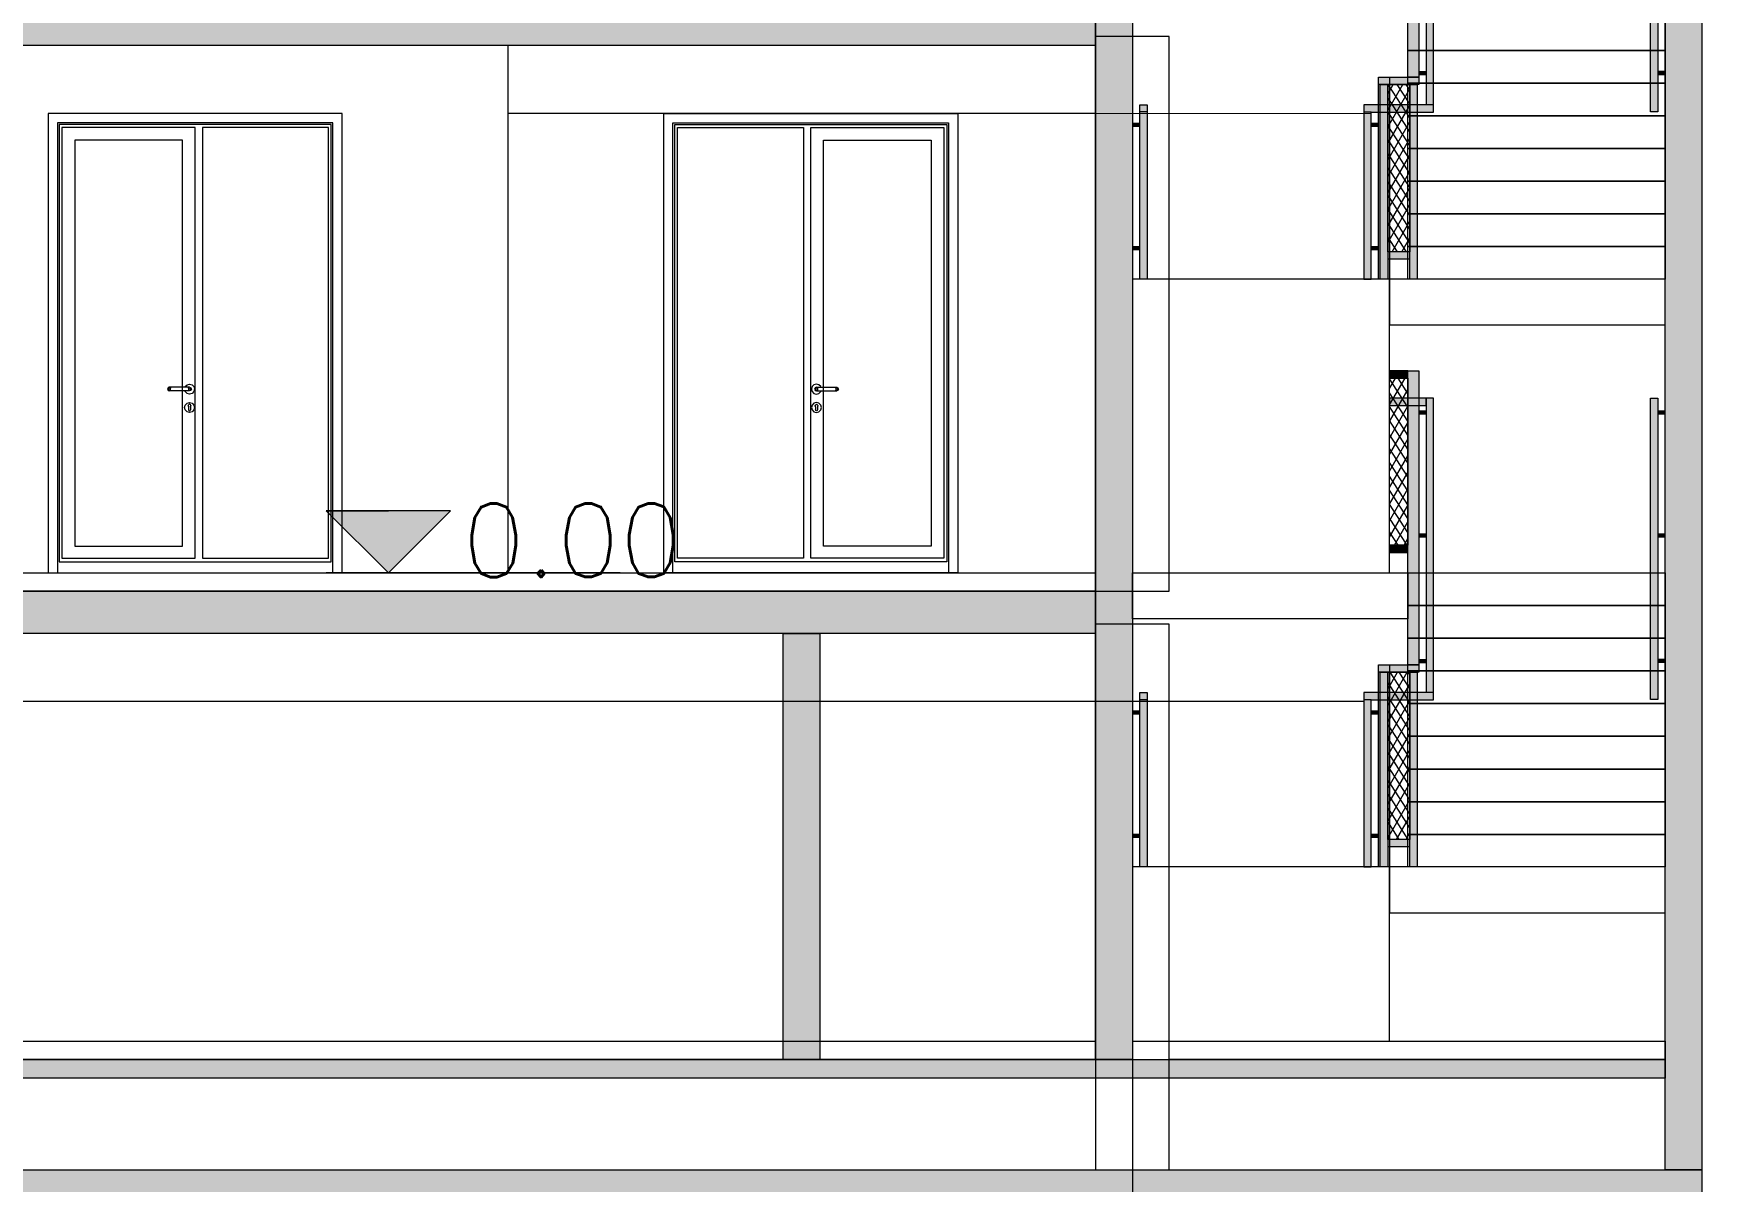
# Model space of a CAD drawing. Header units: millimetres. Extents: x 476244520 to 476657119, y 4620824743 to 4621446928.
# Drawn here: x 476613079 to 476622253, y 4621120458 to 4621126705 of the extents above; entities that cross this region are included whole.
import ezdxf

# ---------------------------------------------------------------- set-up
doc = ezdxf.new("R2010")
doc.units = ezdxf.units.MM
doc.header["$MEASUREMENT"] = 0
for name, color, linetype, lineweight in [('0_0 Architecture_Pen_No__7', 7, 'Continuous', 0), ('0_0 Architecture_Pen_No__8', 8, 'Continuous', 0), ('0_Pen_No__1_Pen_No__250', 7, 'Continuous', 0), ('0_Pen_No__250_Pen_No__142', 142, 'Continuous', 0), ('2D Drafting - General_Pen_No__250_Pen_No__7', 7, 'Continuous', 0), ('2D Drafting - General_Pen_No__7_Pen_No__253', 252, 'Continuous', 0), ('Dimensioning - General_Pen_No__142', 142, 'Continuous', 0), ('gegmebi_Pen_No__7_Pen_No__250', 7, 'Continuous', 0), ('New_0_Pen_No__42_Pen_No__250_Pen_No__250', 7, 'Continuous', 0), ('New_2D Drafting - General_Pen_No__1', 1, 'Continuous', 0), ('New_2D Drafting - General_Pen_No__250_Pen_No__154', 154, 'Continuous', 0), ('New_2D Drafting - General_Pen_No__250_Pen_No__7', 7, 'Continuous', 0), ('New_2D Drafting - General_Pen_No__4', 7, 'Continuous', 0), ('New_gegmebi_Pen_No__7_Pen_No__4', 7, 'Continuous', 0), ('New_Structural - Bearing_Pen_No__250', 7, 'Continuous', 0), ('New_Structural - Bearing_Pen_No__253', 252, 'Continuous', 0), ('zoma_Pen_No__142', 142, 'Continuous', 0), ('zoma_Pen_No__1_Pen_No__142', 142, 'Continuous', 0), ('zoma_Pen_No__5_Pen_No__5_Pen_No__142', 142, 'Continuous', 0)]:
    doc.layers.add(name, color=color, linetype=linetype, lineweight=lineweight)
doc.layers.add('Dimensioning - General', color=7, linetype='Continuous')
doc.layers.add('zoma', color=7, linetype='Continuous')
doc.layers.add('New_gegmebi_Pen_No__7_Pen_No__252', color=7, linetype='Continuous', lineweight=0, true_color=0x666666)
doc.styles.add('GENERATED_STYLE_2', font='arial.ttf')
doc.dimstyles.new('GENERATED_STYLE__1', dxfattribs={"dimtxt": 200, "dimasz": 64.421331, "dimexe": 0.18, "dimexo": 3, "dimgap": 0.09, "dimtad": 1, "dimtih": 1, "dimtoh": 1, "dimlfac": 0.001, "dimzin": 0, "dimdsep": 46, "dimtxsty": 'GENERATED_STYLE_2', "dimblk": 'ARROWHEAD_2', "dimblk1": 'ARROWHEAD_2', "dimblk2": 'ARROWHEAD_2', "dimcen": 0.09, "dimclrd": 142, "dimclre": 142, "dimclrt": 142, "dimadec": 0, "dimazin": 0, "dimtfac": 1, "dimtdec": 4, "dimtmove": 0, "dimatfit": 3, "dimfxl": 1, "dimtolj": 1, "dimtzin": 0, "dimarcsym": 0})
doc.dimstyles.new('GENERATED_STYLE__13', dxfattribs={"dimtxt": 100, "dimasz": 68.640772, "dimexe": 0.18, "dimexo": 0.0625, "dimgap": 0.09, "dimtad": 1, "dimlfac": 0.001, "dimzin": 0, "dimdsep": 46, "dimtxsty": 'GENERATED_STYLE_2', "dimblk": 'ARROWHEAD_2', "dimblk1": 'ARROWHEAD_2', "dimblk2": 'ARROWHEAD_2', "dimcen": 0.09, "dimse1": 1, "dimse2": 1, "dimclrd": 142, "dimclre": 142, "dimclrt": 142, "dimadec": 0, "dimazin": 0, "dimtfac": 1, "dimtdec": 4, "dimtmove": 0, "dimatfit": 3, "dimfxl": 1, "dimtolj": 1, "dimtzin": 0, "dimarcsym": 0})
pattern_1 = [(60, (476844527.15, 4621385791.044), (-38.971143, 22.5), []), (122.833095, (476844527.15, 4621385791.044), (36.8060797, 18.75), [])]

# ---------------------------------------------------------------- blocks, each defined once
blk = doc.blocks.new('*D579', base_point=(476844527.1, 4621385791))
at = {"layer": 'Dimensioning - General_Pen_No__142', "color": 142, "linetype": 'Continuous', "lineweight": 0, "transparency": 16777216}
for p, q in [((476612499.2, 4621126997), (476612589.5, 4621126944.9)), ((476612544.4, 4621123769.9), (476612544.4, 4621126970.9)), ((476612499.2, 4621123796), (476612589.5, 4621123743.9)), ((476612544.4, 4621123725.8), (476612544.4, 4621123769.9))]:
    blk.add_line(p, q, dxfattribs=at)
at = {"layer": 'Dimensioning - General_Pen_No__142', "color": 142, "lineweight": 0, "transparency": 16777216, "insert": (476612524.4, 4621125237.4), "char_height": 100, "attachment_point": 7, "rotation": 90, "style": 'GENERATED_STYLE_2'}
blk.add_mtext('\\A1;{\\pql;\\fArial CYR|b0|i0|c204|p34;3.20}', dxfattribs=at)
blk = doc.blocks.new('ARROWHEAD_2')
at = {"color": 0, "linetype": 'Continuous', "lineweight": 0}
for p, q in [((0, 0), (-1, 0)), ((-0.38, -0.66), (0.38, 0.66))]:
    blk.add_line(p, q, dxfattribs=at)
blk = doc.blocks.new('*D693', base_point=(476844527.1, 4621385791))
at = {"layer": 'zoma_Pen_No__142', "color": 142, "linetype": 'Continuous', "lineweight": 0, "transparency": 16777216}
for p, q in [((476612383.3, 4621118117.3), (476612334.4, 4621118032.6)), ((476612358.8, 4621118011.4), (476612358.8, 4621118138.5)), ((476618883.3, 4621118117.3), (476618834.4, 4621118032.6)), ((476618858.8, 4621118011.4), (476618858.8, 4621118138.5)), ((476612358.8, 4621118075), (476618858.8, 4621118075))]:
    blk.add_line(p, q, dxfattribs=at)
at = {"layer": 'zoma_Pen_No__142', "color": 142, "lineweight": 0, "transparency": 16777216, "char_height": 200, "attachment_point": 7, "style": 'GENERATED_STYLE_2'}
for s, insert in [('\\A1;{\\pql;\\fArial CYR|b0|i0|c204|p34;6.50}', (476615342.8, 4621118115)), ('\\A1;{\\pql;\\fArial CYR|b0|i0|c204|p34;0.40}', (476618302.2, 4621118115))]:
    blk.add_mtext(s, dxfattribs=dict(at, insert=insert))
blk = doc.blocks.new('*D694', base_point=(476844527.1, 4621385791))
at = {"layer": 'zoma_Pen_No__142', "color": 142, "linetype": 'Continuous', "lineweight": 0, "transparency": 16777216}
for p, q in [((476618883.3, 4621118117.3), (476618834.4, 4621118032.6)), ((476618858.8, 4621118011.4), (476618858.8, 4621118138.5)), ((476619283.3, 4621118117.3), (476619234.4, 4621118032.6)), ((476619258.8, 4621118011.4), (476619258.8, 4621118138.5)), ((476618858.8, 4621118075), (476619258.8, 4621118075))]:
    blk.add_line(p, q, dxfattribs=at)
blk = doc.blocks.new('*D695', base_point=(476844527.1, 4621385791))
at = {"layer": 'zoma_Pen_No__142', "color": 142, "linetype": 'Continuous', "lineweight": 0, "transparency": 16777216}
for p, q in [((476619283.3, 4621118117.3), (476619234.4, 4621118032.6)), ((476619258.8, 4621118011.4), (476619258.8, 4621118138.5)), ((476625783.3, 4621118117.3), (476625734.4, 4621118032.6)), ((476625758.8, 4621118011.4), (476625758.8, 4621118138.5)), ((476619258.8, 4621118075), (476625758.8, 4621118075))]:
    blk.add_line(p, q, dxfattribs=at)
at = {"layer": 'zoma_Pen_No__142', "color": 142, "lineweight": 0, "transparency": 16777216, "char_height": 200, "attachment_point": 7, "style": 'GENERATED_STYLE_2'}
for s, insert in [('\\A1;{\\pql;\\fArial CYR|b0|i0|c204|p34;6.50}', (476622242.8, 4621118115)), ('\\A1;{\\pql;\\fArial CYR|b0|i0|c204|p34;0.40}', (476625202.2, 4621118115))]:
    blk.add_mtext(s, dxfattribs=dict(at, insert=insert))

msp = doc.modelspace()

# ---------------------------------------------------------------- hatches: boundary and pattern name
at = {"layer": '0_0 Architecture_Pen_No__8', "linetype": 'Continuous', "lineweight": 0, "true_color": 0x404040}
msp.add_hatch(color=250, dxfattribs=at).paths.add_polyline_path([(476611958.839, 4621120519.777), (476622158.839, 4621120519.777), (476622158.839, 4621119719.665), (476624058.839, 4621119719.665), (476624058.839, 4621120519.777), (476624750.499, 4621120519.777), (476641658.838, 4621120519.777), (476641658.838, 4621119719.665), (476643558.838, 4621119719.665), (476643558.838, 4621120519.777), (476644250.498, 4621120519.777), (476653758.839, 4621120519.777), (476653758.839, 4621120119.776), (476643958.498, 4621120119.776), (476643958.498, 4621119719.665), (476643958.498, 4621119319.665), (476641458.838, 4621119319.665), (476641258.872, 4621119319.665), (476641258.872, 4621120119.776), (476624458.499, 4621120119.776), (476624458.499, 4621119719.665), (476624458.499, 4621119319.665), (476621958.839, 4621119319.665), (476621758.873, 4621119319.665), (476621758.873, 4621120119.777), (476611958.839, 4621120119.777)])
at = {"layer": '0_Pen_No__250_Pen_No__142', "linetype": 'Continuous', "lineweight": 0}
msp.add_hatch(color=142, dxfattribs=at).paths.add_polyline_path([(476615009.594, 4621123769.969), (476615347.123, 4621124107.662), (476614671.901, 4621124107.497)])
at = {"layer": '2D Drafting - General_Pen_No__250_Pen_No__7', "linetype": 'Continuous', "lineweight": 0}
for points in [[(476611958.305, 4621123669.881), (476611958.305, 4621126270.434), (476611958.739, 4621126270.434), (476611958.838, 4621126869.434), (476618858.839, 4621126869.434), (476618858.839, 4621126639.909), (476612258.839, 4621126639.909), (476612258.839, 4621126270.434), (476612158.561, 4621126270.434), (476612158.561, 4621123669.881)], [(476611958.206, 4621123070.881), (476611958.305, 4621123669.881), (476618858.839, 4621123669.881), (476618858.839, 4621123440.357), (476612258.306, 4621123440.357), (476612258.306, 4621123070.881)], [(476612158.81, 4621121119.777), (476621958.839, 4621121119.777), (476621958.839, 4621121019.777), (476612158.81, 4621121019.777)]]:
    msp.add_hatch(color=7, dxfattribs=at).paths.add_polyline_path(points)
at = {"layer": 'New_2D Drafting - General_Pen_No__1', "linetype": 'Continuous', "lineweight": 0}
for points in [[(476620558.838, 4621126467.945), (476620558.838, 4621128069.947), (476620618.839, 4621128069.947), (476620618.839, 4621126467.947)], [(476620318.675, 4621126318.247), (476620318.675, 4621126280.247), (476620318.675, 4621125367.946), (476620358.339, 4621125367.946), (476620358.339, 4621126278.247), (476620698.839, 4621126278.247), (476620698.839, 4621127919.947), (476620658.839, 4621127919.947), (476620658.839, 4621126318.247)], [(476621918.839, 4621126280.216), (476621878.839, 4621126280.216), (476621878.839, 4621127919.917), (476621918.839, 4621127919.917)], [(476620398.339, 4621125367.946), (476620398.339, 4621126467.947), (476620458.339, 4621126467.947), (476620458.339, 4621125367.947)], [(476620398.339, 4621126427.959), (476620398.339, 4621126467.947), (476620618.839, 4621126467.947), (476620618.839, 4621126427.965)], [(476620658.839, 4621126497.071), (476620618.839, 4621126497.071), (476620618.839, 4621126482.458), (476620658.839, 4621126482.458)], [(476621958.839, 4621126498.041), (476621918.839, 4621126498.041), (476621918.839, 4621126483.427), (476621958.839, 4621126483.427)], [(476620448.839, 4621125367.947), (476620408.358, 4621125367.947), (476620408.358, 4621126427.961), (476620448.839, 4621126427.961)], [(476620609.338, 4621125367.947), (476620568.858, 4621125367.947), (476620568.858, 4621126427.961), (476620609.338, 4621126427.961)], [(476619138.839, 4621125367.918), (476619098.839, 4621125367.918), (476619098.839, 4621126317.918), (476619138.839, 4621126317.918)], [(476619098.839, 4621126215.344), (476619058.839, 4621126215.344), (476619058.839, 4621126200.73), (476619098.839, 4621126200.73)], [(476620398.339, 4621126215.372), (476620358.339, 4621126215.372), (476620358.339, 4621126200.759), (476620398.339, 4621126200.759)], [(476619098.839, 4621125545.079), (476619058.839, 4621125545.079), (476619058.839, 4621125530.466), (476619098.839, 4621125530.466)], [(476620398.339, 4621125545.108), (476620358.339, 4621125545.108), (476620358.339, 4621125530.495), (476620398.339, 4621125530.495)], [(476620568.85, 4621125517.947), (476620448.845, 4621125517.947), (476620448.845, 4621125478.334), (476620568.85, 4621125478.334)], [(476620558.838, 4621124869.947), (476620458.839, 4621124869.947), (476620458.839, 4621124830.334), (476620558.838, 4621124830.334)], [(476620558.838, 4621123268.945), (476620558.838, 4621124869.947), (476620618.839, 4621124869.947), (476620618.839, 4621123268.947)], [(476620318.675, 4621123119.247), (476620318.675, 4621123080.247), (476620318.675, 4621122168.947), (476620358.339, 4621122168.947), (476620358.339, 4621123079.247), (476620698.839, 4621123079.247), (476620698.839, 4621124719.947), (476620658.839, 4621124719.947), (476620658.839, 4621123119.247)], [(476620658.839, 4621124719.947), (476620458.846, 4621124719.947), (476620458.846, 4621124680.334), (476620658.839, 4621124680.334)], [(476621918.839, 4621123080.216), (476621878.839, 4621123080.216), (476621878.839, 4621124719.917), (476621918.839, 4621124719.917)], [(476620658.839, 4621124649.918), (476620618.839, 4621124649.918), (476620618.839, 4621124635.304), (476620658.839, 4621124635.304)], [(476621958.839, 4621124649.887), (476621918.839, 4621124649.887), (476621918.839, 4621124635.274), (476621958.839, 4621124635.274)], [(476620658.839, 4621123979.653), (476620618.839, 4621123979.653), (476620618.839, 4621123965.04), (476620658.839, 4621123965.04)], [(476621958.839, 4621123979.623), (476621918.839, 4621123979.623), (476621918.839, 4621123965.009), (476621958.839, 4621123965.009)], [(476620558.838, 4621123919.947), (476620458.839, 4621123919.947), (476620458.839, 4621123880.334), (476620558.838, 4621123880.334)], [(476620398.339, 4621122168.946), (476620398.339, 4621123268.947), (476620458.339, 4621123268.947), (476620458.339, 4621122168.947)], [(476620398.339, 4621123228.959), (476620398.339, 4621123268.947), (476620618.839, 4621123268.947), (476620618.839, 4621123228.965)], [(476620658.839, 4621123297.071), (476620618.839, 4621123297.071), (476620618.839, 4621123282.458), (476620658.839, 4621123282.458)], [(476621958.839, 4621123298.041), (476621918.839, 4621123298.041), (476621918.839, 4621123283.427), (476621958.839, 4621123283.427)], [(476620448.839, 4621122168.947), (476620408.358, 4621122168.947), (476620408.358, 4621123228.961), (476620448.839, 4621123228.961)], [(476620609.338, 4621122168.947), (476620568.858, 4621122168.947), (476620568.858, 4621123228.961), (476620609.338, 4621123228.961)], [(476619138.839, 4621122168.947), (476619098.839, 4621122168.947), (476619098.839, 4621123118.947), (476619138.839, 4621123118.947)], [(476619098.839, 4621123016.372), (476619058.839, 4621123016.372), (476619058.839, 4621123001.759), (476619098.839, 4621123001.759)], [(476620398.339, 4621123016.372), (476620358.339, 4621123016.372), (476620358.339, 4621123001.759), (476620398.339, 4621123001.759)], [(476619098.839, 4621122346.108), (476619058.839, 4621122346.108), (476619058.839, 4621122331.495), (476619098.839, 4621122331.495)], [(476620398.339, 4621122346.108), (476620358.339, 4621122346.108), (476620358.339, 4621122331.495), (476620398.339, 4621122331.495)], [(476620568.85, 4621122318.947), (476620448.845, 4621122318.947), (476620448.845, 4621122279.334), (476620568.85, 4621122279.334)]]:
    msp.add_hatch(color=1, dxfattribs=at).paths.add_polyline_path(points)
h = msp.add_hatch(dxfattribs=at)
h.set_pattern_fill('BATT_INSULATION', color=1, style=0, pattern_type=2)
h.set_pattern_definition(pattern_1)
h.paths.add_polyline_path([(476620448.839, 4621125517.947), (476620448.839, 4621126427.963), (476620568.858, 4621126427.961), (476620568.839, 4621125517.947)])
h = msp.add_hatch(dxfattribs=at)
h.set_pattern_fill('BATT_INSULATION', color=1, style=0, pattern_type=2)
h.set_pattern_definition(pattern_1)
h.paths.add_polyline_path([(476620458.839, 4621123919.947), (476620458.839, 4621124830.336), (476620558.838, 4621124830.334), (476620558.827, 4621123919.947)])
h = msp.add_hatch(dxfattribs=at)
h.set_pattern_fill('BATT_INSULATION', color=1, style=0, pattern_type=2)
h.set_pattern_definition(pattern_1)
h.paths.add_polyline_path([(476620448.839, 4621122318.947), (476620448.839, 4621123228.963), (476620568.858, 4621123228.961), (476620568.839, 4621122318.947)])
at = {"layer": 'New_2D Drafting - General_Pen_No__250_Pen_No__154', "linetype": 'Continuous', "lineweight": 0}
msp.add_hatch(color=154, dxfattribs=at).paths.add_polyline_path([(476621958.839, 4621120519.777), (476621958.839, 4621137419.154), (476622158.839, 4621137419.154), (476622158.839, 4621137239.187), (476622158.839, 4621120519.777)])
at = {"layer": 'New_2D Drafting - General_Pen_No__250_Pen_No__7', "linetype": 'Continuous', "lineweight": 0}
for points in [[(476619058.839, 4621121119.777), (476618858.838, 4621121119.777), (476618858.838, 4621136239.895), (476619058.839, 4621136239.895)], [(476617358.561, 4621121119.777), (476617158.561, 4621121119.777), (476617158.561, 4621123440.357), (476617358.561, 4621123440.357)]]:
    msp.add_hatch(color=7, dxfattribs=at).paths.add_polyline_path(points)

# ---------------------------------------------------------------- linework, layer by layer
at = {"layer": '0_0 Architecture_Pen_No__7', "color": 7, "linetype": 'Continuous', "lineweight": 0, "flags": 128}
msp.add_lwpolyline([(476641258.872, 4621120119.776), (476624458.499, 4621120119.776), (476624458.499, 4621119719.665), (476624458.499, 4621119319.665), (476621958.839, 4621119319.665), (476621758.873, 4621119319.665), (476621758.873, 4621120119.777), (476611958.839, 4621120119.777), (476611958.839, 4621120519.777), (476622158.839, 4621120519.777), (476622158.839, 4621119719.665), (476624058.839, 4621119719.665), (476624058.839, 4621120519.777), (476624750.499, 4621120519.777), (476641658.838, 4621120519.777)], dxfattribs=at)
at = {"layer": '0_Pen_No__1_Pen_No__250', "color": 7, "linetype": 'Continuous', "lineweight": 0, "flags": 128}
for points in [[(476615009.594, 4621123769.969), (476614671.901, 4621124107.497), (476615009.512, 4621124107.58)], [(476615009.594, 4621123769.969), (476615347.123, 4621124107.662), (476615009.512, 4621124107.58)], [(476616271.983, 4621123770.277), (476614671.983, 4621123769.886)]]:
    msp.add_lwpolyline(points, dxfattribs=at)
at = {"layer": '0_Pen_No__250_Pen_No__142', "color": 142, "linetype": 'Continuous', "lineweight": 0, "flags": 128}
msp.add_lwpolyline([(476615009.594, 4621123769.969), (476615347.123, 4621124107.662), (476614671.901, 4621124107.497)], close=True, dxfattribs=at)
at = {"layer": '2D Drafting - General_Pen_No__250_Pen_No__7', "color": 7, "linetype": 'Continuous', "lineweight": 0, "flags": 128}
for points in [[(476611958.305, 4621123669.881), (476611958.305, 4621126270.434), (476611958.739, 4621126270.434), (476611958.838, 4621126869.434), (476618858.839, 4621126869.434), (476618858.839, 4621126639.909), (476612258.839, 4621126639.909), (476612258.839, 4621126270.434), (476612158.561, 4621126270.434), (476612158.561, 4621123669.881)], [(476611958.206, 4621123070.881), (476611958.305, 4621123669.881), (476618858.839, 4621123669.881), (476618858.839, 4621123440.357), (476612258.306, 4621123440.357), (476612258.306, 4621123070.881)], [(476612158.81, 4621121119.777), (476621958.839, 4621121119.777), (476621958.839, 4621121019.777), (476612158.81, 4621121019.777)]]:
    msp.add_lwpolyline(points, close=True, dxfattribs=at)
at = {"layer": '2D Drafting - General_Pen_No__7_Pen_No__253', "color": 252, "linetype": 'Continuous', "lineweight": 0, "flags": 128}
for points in [[(476613158.292, 4621123769.947), (476614758.292, 4621123769.947), (476614758.292, 4621126269.947), (476613158.292, 4621126269.947)], [(476613158.292, 4621126269.947), (476613158.292, 4621123769.947)], [(476618104.6, 4621123769.947), (476616508.716, 4621123769.947), (476616508.716, 4621126269.947), (476618108.716, 4621126269.947)], [(476618108.716, 4621126269.947), (476618108.716, 4621123769.947), (476618104.6, 4621123769.947)]]:
    msp.add_lwpolyline(points, dxfattribs=at)
for points in [[(476614708.292, 4621126219.946), (476613208.292, 4621126219.946), (476613208.292, 4621123769.947), (476614708.292, 4621123769.949)], [(476614698.292, 4621126209.946), (476613218.292, 4621126209.946), (476613218.292, 4621123829.949), (476614698.292, 4621123829.949)], [(476613958.296, 4621126194.946), (476613233.292, 4621126194.946), (476613233.292, 4621123849.949), (476613958.292, 4621123849.949)], [(476614683.292, 4621126194.946), (476613998.292, 4621126194.946), (476613998.292, 4621123849.949), (476614683.292, 4621123849.949)], [(476616558.716, 4621126219.946), (476618058.716, 4621126219.946), (476618058.716, 4621123769.947), (476616558.716, 4621123769.949)], [(476616568.716, 4621126209.946), (476618048.716, 4621126209.946), (476618048.716, 4621123829.949), (476616568.716, 4621123829.949)], [(476616583.716, 4621126194.946), (476617268.716, 4621126194.946), (476617268.716, 4621123849.949), (476616583.716, 4621123849.949)], [(476617308.712, 4621126194.946), (476618033.716, 4621126194.946), (476618033.716, 4621123849.949), (476617308.716, 4621123849.949)], [(476613888.292, 4621126124.946), (476613303.292, 4621126124.946), (476613303.292, 4621123914.949), (476613888.292, 4621123914.949)], [(476617378.716, 4621126124.946), (476617963.716, 4621126124.946), (476617963.716, 4621123914.949), (476617378.716, 4621123914.949)]]:
    msp.add_lwpolyline(points, close=True, dxfattribs=at)
at = {"layer": 'gegmebi_Pen_No__7_Pen_No__250', "color": 7, "linetype": 'Continuous', "lineweight": 0, "flags": 128}
for points in [[(476618858.839, 4621123669.815), (476612358.839, 4621123669.815), (476612358.839, 4621123769.947), (476618858.839, 4621123769.947)], [(476618858.839, 4621121119.777), (476612358.839, 4621121119.777), (476612358.839, 4621121219.909), (476618858.839, 4621121219.909)], [(476621958.839, 4621121119.777), (476619258.839, 4621121119.777), (476619258.839, 4621121219.909), (476621958.839, 4621121219.909)]]:
    msp.add_lwpolyline(points, close=True, dxfattribs=at)
at = {"layer": 'New_0_Pen_No__42_Pen_No__250_Pen_No__250', "color": 7, "linetype": 'Continuous', "lineweight": 0}
for p, q in [((476619138.839, 4621126278.947), (476619098.839, 4621126278.947)), ((476620358.339, 4621126278.247), (476620318.339, 4621126278.247)), ((476620698.839, 4621126318.247), (476620658.839, 4621126318.247)), ((476619138.839, 4621123078.947), (476619098.839, 4621123078.947)), ((476620358.339, 4621123079.247), (476620318.339, 4621123079.247)), ((476620698.839, 4621123119.247), (476620658.839, 4621123119.247))]:
    msp.add_line(p, q, dxfattribs=at)
at = {"layer": 'New_2D Drafting - General_Pen_No__250_Pen_No__7', "color": 7, "linetype": 'Continuous', "lineweight": 0, "flags": 128}
for points in [[(476621958.839, 4621120519.777), (476621958.839, 4621137419.154), (476622158.839, 4621137419.154), (476622158.839, 4621137239.187), (476622158.839, 4621120519.777)], [(476619058.839, 4621121119.777), (476618858.838, 4621121119.777), (476618858.838, 4621136239.895), (476619058.839, 4621136239.895)], [(476617358.561, 4621121119.777), (476617158.561, 4621121119.777), (476617158.561, 4621123440.357), (476617358.561, 4621123440.357)]]:
    msp.add_lwpolyline(points, close=True, dxfattribs=at)
at = {"layer": 'New_2D Drafting - General_Pen_No__4', "color": 7, "linetype": 'Continuous', "lineweight": 0, "flags": 128}
for points in [[(476620558.838, 4621126467.945), (476620558.838, 4621128069.947), (476620618.839, 4621128069.947), (476620618.839, 4621126467.947)], [(476620318.675, 4621126318.247), (476620318.675, 4621126280.247), (476620318.675, 4621125367.946), (476620358.339, 4621125367.946), (476620358.339, 4621126278.247), (476620698.839, 4621126278.247), (476620698.839, 4621127919.947), (476620658.839, 4621127919.947), (476620658.839, 4621126318.247)], [(476621918.839, 4621126280.216), (476621878.839, 4621126280.216), (476621878.839, 4621127919.917), (476621918.839, 4621127919.917)], [(476620398.339, 4621125367.946), (476620398.339, 4621126467.947), (476620458.339, 4621126467.947), (476620458.339, 4621125367.947)], [(476620398.339, 4621126427.959), (476620398.339, 4621126467.947), (476620618.839, 4621126467.947), (476620618.839, 4621126427.965)], [(476620658.839, 4621126497.071), (476620618.839, 4621126497.071), (476620618.839, 4621126482.458), (476620658.839, 4621126482.458)], [(476621958.839, 4621126498.041), (476621918.839, 4621126498.041), (476621918.839, 4621126483.427), (476621958.839, 4621126483.427)], [(476620448.839, 4621125367.947), (476620408.358, 4621125367.947), (476620408.358, 4621126427.961), (476620448.839, 4621126427.961)], [(476620448.839, 4621125517.947), (476620448.839, 4621126427.963), (476620568.858, 4621126427.961), (476620568.839, 4621125517.947)], [(476620609.338, 4621125367.947), (476620568.858, 4621125367.947), (476620568.858, 4621126427.961), (476620609.338, 4621126427.961)], [(476619138.839, 4621125367.918), (476619098.839, 4621125367.918), (476619098.839, 4621126317.918), (476619138.839, 4621126317.918)], [(476619098.839, 4621126215.344), (476619058.839, 4621126215.344), (476619058.839, 4621126200.73), (476619098.839, 4621126200.73)], [(476620398.339, 4621126215.372), (476620358.339, 4621126215.372), (476620358.339, 4621126200.759), (476620398.339, 4621126200.759)], [(476619098.839, 4621125545.079), (476619058.839, 4621125545.079), (476619058.839, 4621125530.466), (476619098.839, 4621125530.466)], [(476620398.339, 4621125545.108), (476620358.339, 4621125545.108), (476620358.339, 4621125530.495), (476620398.339, 4621125530.495)], [(476620568.85, 4621125517.947), (476620448.845, 4621125517.947), (476620448.845, 4621125478.334), (476620568.85, 4621125478.334)], [(476620558.838, 4621124869.947), (476620458.839, 4621124869.947), (476620458.839, 4621124830.334), (476620558.838, 4621124830.334)], [(476620458.839, 4621123919.947), (476620458.839, 4621124830.336), (476620558.838, 4621124830.334), (476620558.827, 4621123919.947)], [(476620558.838, 4621123268.945), (476620558.838, 4621124869.947), (476620618.839, 4621124869.947), (476620618.839, 4621123268.947)], [(476620318.675, 4621123119.247), (476620318.675, 4621123080.247), (476620318.675, 4621122168.947), (476620358.339, 4621122168.947), (476620358.339, 4621123079.247), (476620698.839, 4621123079.247), (476620698.839, 4621124719.947), (476620658.839, 4621124719.947), (476620658.839, 4621123119.247)], [(476620658.839, 4621124719.947), (476620458.846, 4621124719.947), (476620458.846, 4621124680.334), (476620658.839, 4621124680.334)], [(476621918.839, 4621123080.216), (476621878.839, 4621123080.216), (476621878.839, 4621124719.917), (476621918.839, 4621124719.917)], [(476620658.839, 4621124649.918), (476620618.839, 4621124649.918), (476620618.839, 4621124635.304), (476620658.839, 4621124635.304)], [(476621958.839, 4621124649.887), (476621918.839, 4621124649.887), (476621918.839, 4621124635.274), (476621958.839, 4621124635.274)], [(476620658.839, 4621123979.653), (476620618.839, 4621123979.653), (476620618.839, 4621123965.04), (476620658.839, 4621123965.04)], [(476621958.839, 4621123979.623), (476621918.839, 4621123979.623), (476621918.839, 4621123965.009), (476621958.839, 4621123965.009)], [(476620558.838, 4621123919.947), (476620458.839, 4621123919.947), (476620458.839, 4621123880.334), (476620558.838, 4621123880.334)], [(476620398.339, 4621122168.946), (476620398.339, 4621123268.947), (476620458.339, 4621123268.947), (476620458.339, 4621122168.947)], [(476620398.339, 4621123228.959), (476620398.339, 4621123268.947), (476620618.839, 4621123268.947), (476620618.839, 4621123228.965)], [(476620658.839, 4621123297.071), (476620618.839, 4621123297.071), (476620618.839, 4621123282.458), (476620658.839, 4621123282.458)], [(476621958.839, 4621123298.041), (476621918.839, 4621123298.041), (476621918.839, 4621123283.427), (476621958.839, 4621123283.427)], [(476620448.839, 4621122168.947), (476620408.358, 4621122168.947), (476620408.358, 4621123228.961), (476620448.839, 4621123228.961)], [(476620448.839, 4621122318.947), (476620448.839, 4621123228.963), (476620568.858, 4621123228.961), (476620568.839, 4621122318.947)], [(476620609.338, 4621122168.947), (476620568.858, 4621122168.947), (476620568.858, 4621123228.961), (476620609.338, 4621123228.961)], [(476619138.839, 4621122168.947), (476619098.839, 4621122168.947), (476619098.839, 4621123118.947), (476619138.839, 4621123118.947)], [(476619098.839, 4621123016.372), (476619058.839, 4621123016.372), (476619058.839, 4621123001.759), (476619098.839, 4621123001.759)], [(476620398.339, 4621123016.372), (476620358.339, 4621123016.372), (476620358.339, 4621123001.759), (476620398.339, 4621123001.759)], [(476619098.839, 4621122346.108), (476619058.839, 4621122346.108), (476619058.839, 4621122331.495), (476619098.839, 4621122331.495)], [(476620398.339, 4621122346.108), (476620358.339, 4621122346.108), (476620358.339, 4621122331.495), (476620398.339, 4621122331.495)], [(476620568.85, 4621122318.947), (476620448.845, 4621122318.947), (476620448.845, 4621122279.334), (476620568.85, 4621122279.334)]]:
    msp.add_lwpolyline(points, close=True, dxfattribs=at)
at = {"layer": 'New_gegmebi_Pen_No__7_Pen_No__252', "color": 251, "linetype": 'Continuous', "lineweight": 0, "true_color": 0x666666}
for p, q in [((476620358.337, 4621126269.173), (476615659.032, 4621126269.903)), ((476618858.838, 4621126269.903), (476615659.032, 4621126269.903)), ((476612358.839, 4621123070.434), (476620318.339, 4621123070.434))]:
    msp.add_line(p, q, dxfattribs=at)
at = {"layer": 'New_gegmebi_Pen_No__7_Pen_No__4', "color": 7, "linetype": 'Continuous', "lineweight": 0}
for points in [[(476620558.839, 4621126791.917), (476621958.839, 4621126791.917), (476621958.839, 4621126613.917), (476620558.839, 4621126613.917)], [(476618858.839, 4621123669.815), (476619258.839, 4621123669.815), (476619258.839, 4621126689.909), (476618858.839, 4621126689.909)], [(476620558.839, 4621126613.917), (476621958.839, 4621126613.917), (476621958.839, 4621126435.917), (476620558.839, 4621126435.917)], [(476620558.839, 4621126435.917), (476621958.839, 4621126435.917), (476621958.839, 4621126257.918), (476620558.839, 4621126257.918)], [(476620558.839, 4621126257.918), (476621958.839, 4621126257.918), (476621958.839, 4621126079.918), (476620558.839, 4621126079.918)], [(476620558.839, 4621126079.918), (476621958.839, 4621126079.918), (476621958.839, 4621125901.918), (476620558.839, 4621125901.918)], [(476620558.839, 4621125901.918), (476621958.839, 4621125901.918), (476621958.839, 4621125723.918), (476620558.839, 4621125723.918)], [(476620558.839, 4621125723.918), (476621958.839, 4621125723.918), (476621958.839, 4621125545.918), (476620558.839, 4621125545.918)], [(476620558.839, 4621125545.918), (476621958.839, 4621125545.918), (476621958.839, 4621125367.918), (476620558.839, 4621125367.918)], [(476620458.839, 4621125367.918), (476619058.839, 4621125367.918), (476619058.839, 4621123769.917), (476620458.839, 4621123769.917)], [(476620458.839, 4621125120.379), (476621958.839, 4621125120.379), (476621958.839, 4621125367.918), (476620458.839, 4621125367.918)], [(476620558.839, 4621123519.379), (476619058.839, 4621123519.379), (476619058.839, 4621123769.917), (476620558.839, 4621123769.917)], [(476620558.839, 4621123769.917), (476621958.839, 4621123769.917), (476621958.839, 4621123591.917), (476620558.839, 4621123591.917)], [(476620558.839, 4621123591.917), (476621958.839, 4621123591.917), (476621958.839, 4621123413.917), (476620558.839, 4621123413.917)], [(476618858.839, 4621120519.777), (476619258.839, 4621120519.777), (476619258.839, 4621123490.357), (476618858.839, 4621123490.357)], [(476620558.839, 4621123413.917), (476621958.839, 4621123413.917), (476621958.839, 4621123235.917), (476620558.839, 4621123235.917)], [(476620558.839, 4621123235.917), (476621958.839, 4621123235.917), (476621958.839, 4621123057.918), (476620558.839, 4621123057.918)], [(476620558.839, 4621123057.918), (476621958.839, 4621123057.918), (476621958.839, 4621122879.918), (476620558.839, 4621122879.918)], [(476620558.839, 4621122879.918), (476621958.839, 4621122879.918), (476621958.839, 4621122701.918), (476620558.839, 4621122701.918)], [(476620558.839, 4621122701.918), (476621958.839, 4621122701.918), (476621958.839, 4621122523.918), (476620558.839, 4621122523.918)], [(476620558.839, 4621122523.918), (476621958.839, 4621122523.918), (476621958.839, 4621122345.918), (476620558.839, 4621122345.918)], [(476620558.839, 4621122345.918), (476621958.839, 4621122345.918), (476621958.839, 4621122168.947), (476620558.839, 4621122168.947)], [(476620458.839, 4621122168.947), (476619058.839, 4621122168.947), (476619058.839, 4621121219.909), (476620458.839, 4621121219.909)], [(476620458.839, 4621121919.379), (476621958.839, 4621121919.379), (476621958.839, 4621122168.947), (476620458.839, 4621122168.947)]]:
    msp.add_lwpolyline(points, close=True, dxfattribs=at)
at = {"layer": 'New_Structural - Bearing_Pen_No__250', "color": 7, "linetype": 'Continuous', "lineweight": 0}
msp.add_line((476615659.032, 4621126639.895), (476615659.032, 4621123769.947), dxfattribs=at)
at = {"layer": 'New_Structural - Bearing_Pen_No__253', "color": 252, "linetype": 'Continuous', "lineweight": 0}
for p, q in [((476613913.902, 4621124793.33), (476613927.402, 4621124796.947)), ((476613927.402, 4621124796.947), (476613940.902, 4621124793.33)), ((476617339.606, 4621124796.947), (476617326.106, 4621124793.33)), ((476617353.106, 4621124793.33), (476617339.606, 4621124796.947)), ((476613810.33, 4621124777.018), (476613807.402, 4621124769.947)), ((476613807.402, 4621124769.947), (476613810.33, 4621124762.876)), ((476613811.883, 4621124777.018), (476613809.124, 4621124769.947)), ((476613809.124, 4621124769.947), (476613811.883, 4621124762.876)), ((476613817.402, 4621124779.947), (476613810.33, 4621124777.018)), ((476613810.33, 4621124762.876), (476613817.402, 4621124759.947)), ((476613816.697, 4621124777.018), (476613814.585, 4621124769.947)), ((476613814.585, 4621124769.947), (476613816.697, 4621124762.876)), ((476613818.543, 4621124779.947), (476613817.402, 4621124779.947)), ((476613818.543, 4621124759.947), (476613817.402, 4621124759.947)), ((476613821.795, 4621124779.947), (476613818.543, 4621124779.947)), ((476613821.795, 4621124759.947), (476613818.543, 4621124759.947)), ((476613826.661, 4621124779.947), (476613821.795, 4621124779.947)), ((476613826.661, 4621124759.947), (476613821.795, 4621124759.947)), ((476613823.902, 4621124777.018), (476613822.759, 4621124769.947)), ((476613822.759, 4621124769.947), (476613823.902, 4621124762.876)), ((476613832.402, 4621124779.947), (476613826.661, 4621124779.947)), ((476613832.402, 4621124759.947), (476613826.661, 4621124759.947)), ((476613912.402, 4621124779.947), (476613832.402, 4621124779.947)), ((476613912.402, 4621124759.947), (476613832.402, 4621124759.947)), ((476613903.081, 4621124779.947), (476613904.019, 4621124783.447)), ((476613904.019, 4621124756.447), (476613903.081, 4621124759.947)), ((476613904.019, 4621124783.447), (476613913.902, 4621124793.33)), ((476613913.902, 4621124746.564), (476613904.019, 4621124756.447)), ((476613918.142, 4621124779.947), (476613912.402, 4621124779.947)), ((476613918.142, 4621124759.947), (476613912.402, 4621124759.947)), ((476613927.402, 4621124742.947), (476613913.902, 4621124746.564)), ((476613923.008, 4621124779.947), (476613918.142, 4621124779.947)), ((476613923.008, 4621124759.947), (476613918.142, 4621124759.947)), ((476613920.901, 4621124777.018), (476613922.044, 4621124769.947)), ((476613922.044, 4621124769.947), (476613920.901, 4621124762.876)), ((476613926.26, 4621124779.947), (476613923.008, 4621124779.947)), ((476613926.26, 4621124759.947), (476613923.008, 4621124759.947)), ((476613927.402, 4621124779.947), (476613926.26, 4621124779.947)), ((476613927.402, 4621124759.947), (476613926.26, 4621124759.947)), ((476613927.402, 4621124779.947), (476613934.473, 4621124777.018)), ((476613934.473, 4621124762.876), (476613927.402, 4621124759.947)), ((476613940.902, 4621124746.564), (476613927.402, 4621124742.947)), ((476613928.106, 4621124777.018), (476613930.218, 4621124769.947)), ((476613930.218, 4621124769.947), (476613928.106, 4621124762.876)), ((476613932.921, 4621124777.018), (476613935.68, 4621124769.947)), ((476613935.68, 4621124769.947), (476613932.921, 4621124762.876)), ((476613934.473, 4621124777.018), (476613937.402, 4621124769.947)), ((476613937.402, 4621124769.947), (476613934.473, 4621124762.876)), ((476613940.902, 4621124793.33), (476613950.784, 4621124783.447)), ((476613950.784, 4621124756.447), (476613940.902, 4621124746.564)), ((476613950.784, 4621124783.447), (476613954.402, 4621124769.947)), ((476613954.402, 4621124769.947), (476613950.784, 4621124756.447)), ((476617316.224, 4621124783.447), (476617312.606, 4621124769.947)), ((476617312.606, 4621124769.947), (476617316.224, 4621124756.447)), ((476617326.106, 4621124793.33), (476617316.224, 4621124783.447)), ((476617316.224, 4621124756.447), (476617326.106, 4621124746.564)), ((476617326.106, 4621124746.564), (476617339.606, 4621124742.947)), ((476617332.535, 4621124777.018), (476617329.606, 4621124769.947)), ((476617329.606, 4621124769.947), (476617332.535, 4621124762.876)), ((476617334.087, 4621124777.018), (476617331.328, 4621124769.947)), ((476617331.328, 4621124769.947), (476617334.087, 4621124762.876)), ((476617339.606, 4621124779.947), (476617332.535, 4621124777.018)), ((476617332.535, 4621124762.876), (476617339.606, 4621124759.947)), ((476617338.902, 4621124777.018), (476617336.79, 4621124769.947)), ((476617336.79, 4621124769.947), (476617338.902, 4621124762.876)), ((476617339.606, 4621124779.947), (476617340.748, 4621124779.947)), ((476617339.606, 4621124759.947), (476617340.748, 4621124759.947)), ((476617339.606, 4621124742.947), (476617353.106, 4621124746.564)), ((476617340.748, 4621124779.947), (476617344, 4621124779.947)), ((476617340.748, 4621124759.947), (476617344, 4621124759.947)), ((476617344, 4621124779.947), (476617348.866, 4621124779.947)), ((476617344, 4621124759.947), (476617348.866, 4621124759.947)), ((476617346.107, 4621124777.018), (476617344.964, 4621124769.947)), ((476617344.964, 4621124769.947), (476617346.107, 4621124762.876)), ((476617348.866, 4621124779.947), (476617354.606, 4621124779.947)), ((476617348.866, 4621124759.947), (476617354.606, 4621124759.947)), ((476617362.989, 4621124783.447), (476617353.106, 4621124793.33)), ((476617353.106, 4621124746.564), (476617362.989, 4621124756.447)), ((476617354.606, 4621124779.947), (476617434.606, 4621124779.947)), ((476617354.606, 4621124759.947), (476617434.606, 4621124759.947)), ((476617363.927, 4621124779.947), (476617362.989, 4621124783.447)), ((476617362.989, 4621124756.447), (476617363.927, 4621124759.947)), ((476617434.606, 4621124779.947), (476617440.347, 4621124779.947)), ((476617434.606, 4621124759.947), (476617440.347, 4621124759.947)), ((476617440.347, 4621124779.947), (476617445.213, 4621124779.947)), ((476617440.347, 4621124759.947), (476617445.213, 4621124759.947)), ((476617443.106, 4621124777.018), (476617444.248, 4621124769.947)), ((476617444.248, 4621124769.947), (476617443.106, 4621124762.876)), ((476617445.213, 4621124779.947), (476617448.464, 4621124779.947)), ((476617445.213, 4621124759.947), (476617448.464, 4621124759.947)), ((476617448.464, 4621124779.947), (476617449.606, 4621124779.947)), ((476617448.464, 4621124759.947), (476617449.606, 4621124759.947)), ((476617449.606, 4621124779.947), (476617456.677, 4621124777.018)), ((476617456.677, 4621124762.876), (476617449.606, 4621124759.947)), ((476617450.311, 4621124777.018), (476617452.423, 4621124769.947)), ((476617452.423, 4621124769.947), (476617450.311, 4621124762.876)), ((476617455.125, 4621124777.018), (476617457.884, 4621124769.947)), ((476617457.884, 4621124769.947), (476617455.125, 4621124762.876)), ((476617456.677, 4621124777.018), (476617459.606, 4621124769.947)), ((476617459.606, 4621124769.947), (476617456.677, 4621124762.876)), ((476613900.402, 4621124669.947), (476613904.019, 4621124683.447)), ((476613904.019, 4621124656.447), (476613900.402, 4621124669.947)), ((476613904.019, 4621124683.447), (476613913.902, 4621124693.33)), ((476613913.902, 4621124646.564), (476613904.019, 4621124656.447)), ((476613913.902, 4621124693.33), (476613927.402, 4621124696.947)), ((476613927.402, 4621124642.947), (476613913.902, 4621124646.564)), ((476613920.681, 4621124681.587), (476613919.934, 4621124679.639)), ((476613919.934, 4621124679.639), (476613922.402, 4621124674.347)), ((476613920.681, 4621124681.587), (476613922.026, 4621124685.091)), ((476613927.402, 4621124687.373), (476613922.026, 4621124685.091)), ((476613922.402, 4621124674.347), (476613922.402, 4621124672.834)), ((476613922.402, 4621124672.834), (476613922.402, 4621124669.947)), ((476613922.402, 4621124669.947), (476613922.402, 4621124667.06)), ((476613922.402, 4621124667.06), (476613922.402, 4621124661.287)), ((476613922.402, 4621124661.287), (476613922.402, 4621124657.447)), ((476613922.402, 4621124657.447), (476613923.866, 4621124653.912)), ((476613923.866, 4621124653.912), (476613927.402, 4621124652.447)), ((476613927.402, 4621124696.947), (476613940.902, 4621124693.33)), ((476613932.777, 4621124685.091), (476613927.402, 4621124687.373)), ((476613927.402, 4621124652.447), (476613930.937, 4621124653.912)), ((476613940.902, 4621124646.564), (476613927.402, 4621124642.947)), ((476613930.937, 4621124653.912), (476613932.402, 4621124657.447)), ((476613932.402, 4621124674.347), (476613934.869, 4621124679.639)), ((476613932.402, 4621124672.834), (476613932.402, 4621124674.347)), ((476613932.402, 4621124672.834), (476613932.402, 4621124669.947)), ((476613932.402, 4621124669.947), (476613932.402, 4621124667.06)), ((476613932.402, 4621124667.06), (476613932.402, 4621124661.287)), ((476613932.402, 4621124661.287), (476613932.402, 4621124657.447)), ((476613934.122, 4621124681.587), (476613932.777, 4621124685.091)), ((476613934.122, 4621124681.587), (476613934.869, 4621124679.639)), ((476613940.902, 4621124693.33), (476613950.784, 4621124683.447)), ((476613950.784, 4621124656.447), (476613940.902, 4621124646.564)), ((476613950.784, 4621124683.447), (476613954.402, 4621124669.947)), ((476613954.402, 4621124669.947), (476613950.784, 4621124656.447)), ((476617316.224, 4621124683.447), (476617312.606, 4621124669.947)), ((476617312.606, 4621124669.947), (476617316.224, 4621124656.447)), ((476617326.106, 4621124693.33), (476617316.224, 4621124683.447)), ((476617316.224, 4621124656.447), (476617326.106, 4621124646.564)), ((476617339.606, 4621124696.947), (476617326.106, 4621124693.33)), ((476617326.106, 4621124646.564), (476617339.606, 4621124642.947)), ((476617332.886, 4621124681.587), (476617332.138, 4621124679.639)), ((476617334.606, 4621124674.347), (476617332.138, 4621124679.639)), ((476617332.886, 4621124681.587), (476617334.231, 4621124685.091)), ((476617334.231, 4621124685.091), (476617339.606, 4621124687.373)), ((476617334.606, 4621124672.834), (476617334.606, 4621124674.347)), ((476617334.606, 4621124672.834), (476617334.606, 4621124669.947)), ((476617334.606, 4621124669.947), (476617334.606, 4621124667.06)), ((476617334.606, 4621124667.06), (476617334.606, 4621124661.287)), ((476617334.606, 4621124661.287), (476617334.606, 4621124657.447)), ((476617336.071, 4621124653.912), (476617334.606, 4621124657.447)), ((476617339.606, 4621124652.447), (476617336.071, 4621124653.912)), ((476617353.106, 4621124693.33), (476617339.606, 4621124696.947)), ((476617339.606, 4621124687.373), (476617344.981, 4621124685.091)), ((476617343.142, 4621124653.912), (476617339.606, 4621124652.447)), ((476617339.606, 4621124642.947), (476617353.106, 4621124646.564)), ((476617344.606, 4621124657.447), (476617343.142, 4621124653.912)), ((476617347.074, 4621124679.639), (476617344.606, 4621124674.347)), ((476617344.606, 4621124674.347), (476617344.606, 4621124672.834)), ((476617344.606, 4621124672.834), (476617344.606, 4621124669.947)), ((476617344.606, 4621124669.947), (476617344.606, 4621124667.06)), ((476617344.606, 4621124667.06), (476617344.606, 4621124661.287)), ((476617344.606, 4621124661.287), (476617344.606, 4621124657.447)), ((476617346.327, 4621124681.587), (476617344.981, 4621124685.091)), ((476617346.327, 4621124681.587), (476617347.074, 4621124679.639)), ((476617362.989, 4621124683.447), (476617353.106, 4621124693.33)), ((476617353.106, 4621124646.564), (476617362.989, 4621124656.447)), ((476617366.606, 4621124669.947), (476617362.989, 4621124683.447)), ((476617362.989, 4621124656.447), (476617366.606, 4621124669.947))]:
    msp.add_line(p, q, dxfattribs=at)
at = {"layer": 'zoma_Pen_No__5_Pen_No__5_Pen_No__142', "color": 142, "linetype": 'Continuous', "lineweight": 0}
msp.add_line((476619058.839, 4621123106.659), (476619058.839, 4621116723.669), dxfattribs=at)

# ---------------------------------------------------------------- texts
at = {"layer": 'zoma_Pen_No__1_Pen_No__142', "color": 142, "linetype": 'Continuous', "lineweight": 0, "insert": (476615411.909, 4621123747.021), "char_height": 400, "attachment_point": 7, "rotation": 0.0139872}
msp.add_mtext('\\A1;{\\pql;\\Ftxt.shx;0\\Ftxt.shx;.00}', dxfattribs=at)

# ---------------------------------------------------------------- dimensions: what is measured, and where the dimension line sits
at = {"layer": 'Dimensioning - General', "color": 142, "linetype": 'Continuous', "lineweight": 0}
dim = msp.add_linear_dim(base=(476612544.388, 4621126970.947), p1=(476612358.839, 4621123769.947), p2=(476619258.839, 4621126970.947), angle=90, dimstyle='GENERATED_STYLE__13', dxfattribs=at)
dim.commit()
dim.dimension.update_dxf_attribs({"geometry": '*D579', "text_midpoint": (476612474.388, 4621125367.301), "dimtype": 160, "text_rotation": 90})
at = {"layer": 'zoma', "color": 142, "linetype": 'Continuous', "lineweight": 0}
for base, p1, p2, picture, middle in [((476619258.839, 4621118074.957), (476618858.839, 4621122532.913), (476619258.839, 4621122671.742), '*D694', (476618561.99, 4621118214.957)), ((476625758.839, 4621118074.957), (476619258.839, 4621122671.742), (476625758.839, 4621120519.777), '*D695', (476622502.546, 4621118214.957)), ((476618858.839, 4621118074.957), (476612358.839, 4621122540.269), (476618858.839, 4621122532.913), '*D693', (476615602.546, 4621118214.957))]:
    dim = msp.add_linear_dim(base=base, p1=p1, p2=p2, dimstyle='GENERATED_STYLE__1', dxfattribs=at)
    dim.commit()
    dim.dimension.update_dxf_attribs({"geometry": picture, "text_midpoint": middle, "dimtype": 160})

doc.saveas('drawing.dxf')
